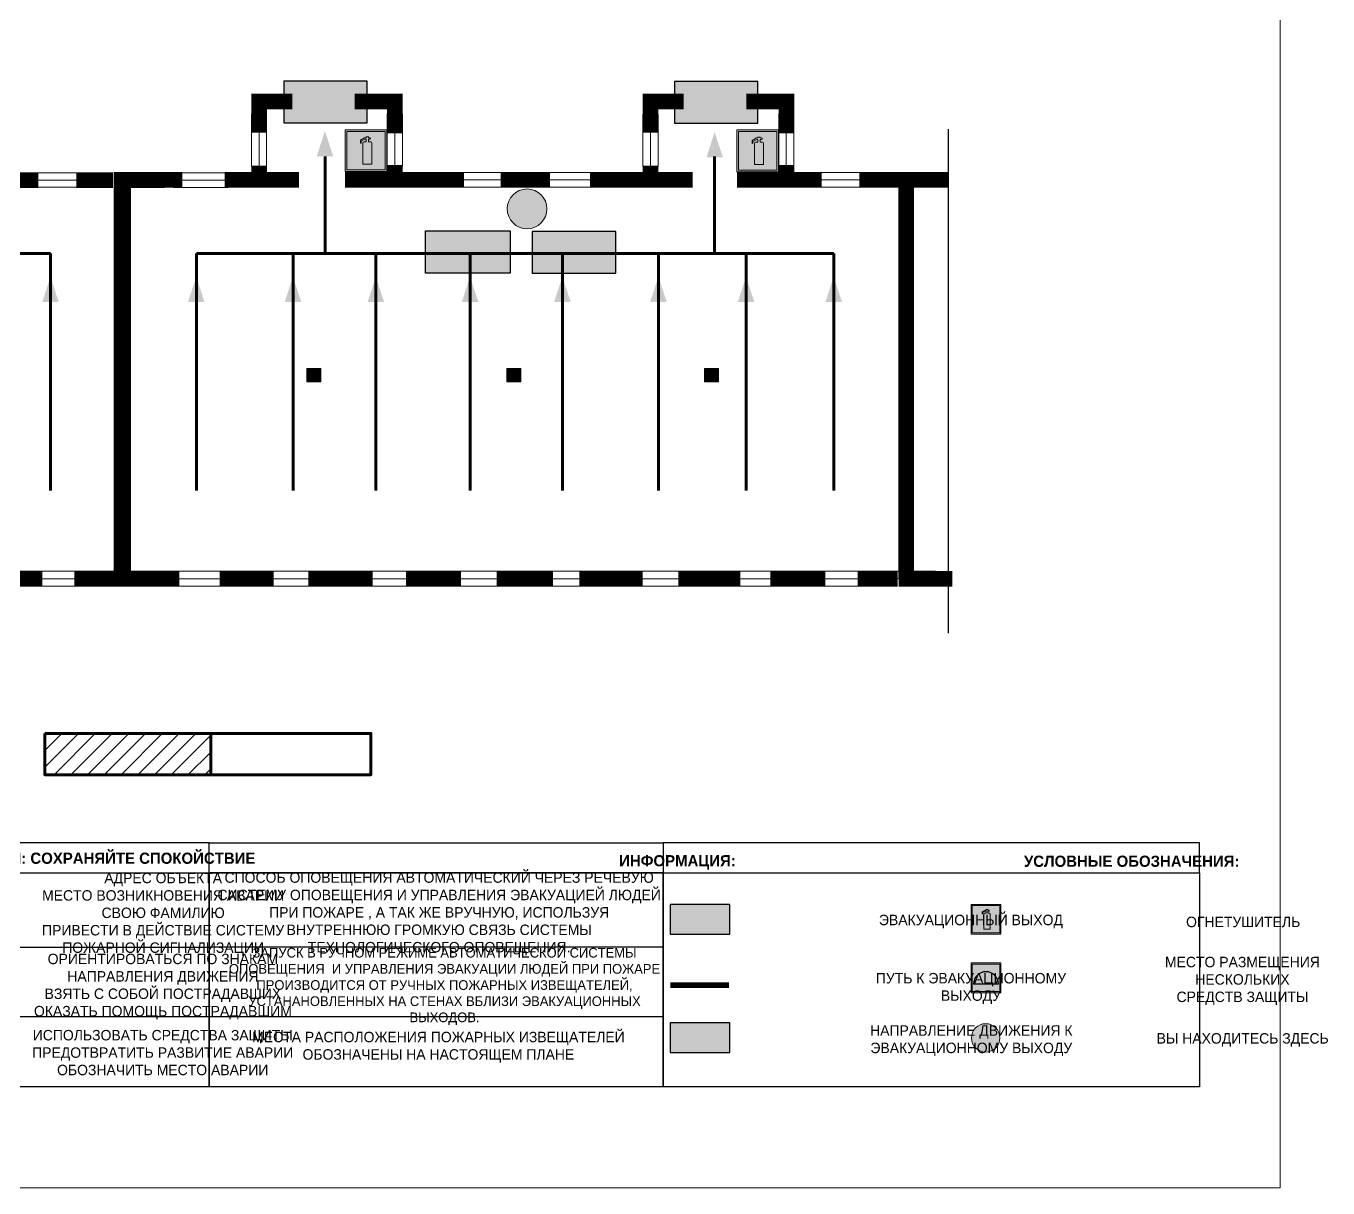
# Model space of a CAD drawing. Header units: millimetres. Extents: x 13114 to 67229, y 22859 to 38520.
# Drawn here: x 17981.8 to 18330.9, y 34764.3 to 35075.9 of the extents above; entities that cross this region are included whole.
import ezdxf

# ---------------------------------------------------------------- set-up
doc = ezdxf.new("R2010")
doc.units = ezdxf.units.MM
doc.layers.add('План_Штампы', color=7, linetype='Continuous')
doc.styles.add('обычный', font='arial.ttf')

# ---------------------------------------------------------------- blocks, each defined once
blk = doc.blocks.new('A$C1E1F2D43')
at = {"true_color": 0xffffff}
blk.add_hatch(color=7, dxfattribs=at).paths.add_polyline_path([(8, 0), (0, 0), (0, -8), (8, -8)])
h = blk.add_hatch(color=242)
h.paths.add_polyline_path([(0.32, -0.32), (0.32, -7.68), (7.68, -7.68), (7.68, -0.32)])
h.paths.add_polyline_path([(7.35, -5.71), (0.65, -5.71, -1)], flags=16)
at = {"color": 242, "lineweight": 5}
for p, q in [((0, 0), (8, 0)), ((0, -8), (0, 0)), ((0, 0), (8, 0)), ((8, -8), (8, 0)), ((0, -8), (8, -8))]:
    blk.add_line(p, q, dxfattribs=at)
at = {"color": 242}
blk.add_line((7.35, -5.71), (0.65, -5.71), dxfattribs=at)
at = {"color": 242, "lineweight": 5}
blk.add_lwpolyline([(0.32, -0.32), (7.68, -0.32), (7.68, -7.68), (0.32, -7.68)], close=True, dxfattribs=at)
at = {"color": 242}
blk.add_arc((4, -5.71), 3.35, 0, 180, dxfattribs=at)
blk = doc.blocks.new('A$C32E8229D')
at = {"true_color": 0xffffff}
blk.add_hatch(color=7, dxfattribs=at).paths.add_polyline_path([(0, 0), (0, -8), (16, -8), (16, 0)])
h = blk.add_hatch(color=126)
h.paths.add_polyline_path([(0.2, -0.2), (15.8, -0.2), (15.8, -7.8), (0.2, -7.8)])
h.paths.add_polyline_path([(13.49, -2.05), (12.08, -2.05), (11.37, -2.63, 0.162397), (11.29, -2.84), (11.29, -3.63), (10.35, -3.63), (10.35, -4.05), (11.68, -4.05), (11.68, -3.48), (12.26, -4.28), (11.29, -5.1), (11.29, -6.78), (11.85, -6.78), (11.85, -5.44), (12.8, -4.64), (12.8, -5.94), (14.46, -5.94), (14.46, -5.39), (13.45, -5.39), (13.45, -3.97), (12.46, -2.59), (13.15, -2.59), (13.69, -3.34), (14.18, -3)], flags=16)
h.paths.add_polyline_path([(10.74, -1.82, 1), (11.8, -1.82, 1)], flags=16)
h.paths.add_polyline_path([(9.39, -3.59), (5.99, -3.59), (6.56, -3.03), (5.91, -3.03), (5.1, -3.83), (5.91, -4.64), (6.56, -4.64), (5.99, -4.09), (9.39, -4.09)], flags=16)
h.paths.add_polyline_path([(4.29, -1.08), (1.72, -1.08), (1.72, -6.6), (4.29, -6.6)], flags=16)
at = {"color": 126}
blk.add_lwpolyline([(16, -8), (0, -8), (0, 0), (16, 0)], close=True, dxfattribs=at)
blk = doc.blocks.new('A$C7B8C2D5B')
at = {"lineweight": 0}
h = blk.add_hatch(color=5, dxfattribs=at)
h.dxf.hatch_style = 1
h.paths.add_polyline_path([(1.4, -3.02, 1), (-2.11, -3.02, 1)])
at = {"color": 5, "lineweight": 0}
blk.add_circle((-0.36, -3.02), 1.75, dxfattribs=at)
blk = doc.blocks.new('A$C7B4425F7')
at = {"true_color": 0xffffff}
blk.add_hatch(color=7, dxfattribs=at).paths.add_polyline_path([(0, 0), (-16, 0), (-16, -8), (0, -8)])
h = blk.add_hatch(color=126)
h.paths.add_polyline_path([(-0.2, -0.2), (-15.8, -0.2), (-15.8, -7.8), (-0.2, -7.8)])
h.paths.add_polyline_path([(-11.76, -2.03), (-11.76, -3.66), (-11.17, -3.66, -0.568275), (-11.17, -6.18), (-12.58, -6.18), (-12.58, -2.03)], flags=16)
h.paths.add_polyline_path([(-13.33, -4.12, -0.495768), (-13.59, -6.18), (-15.03, -6.18), (-15.03, -2.03), (-13.59, -2.03, -0.487973)], flags=16)
h.paths.add_polyline_path([(-10.25, -2.03), (-9.48, -2.03), (-9.48, -6.18), (-10.25, -6.18)], flags=16)
h.paths.add_polyline_path([(-13.84, -3.69), (-14.24, -3.69), (-14.24, -3.03), (-13.9, -3.03, -0.692621)], flags=0)
h.paths.add_polyline_path([(-9.15, -2.03), (-8.4, -2.03), (-8.04, -3.07), (-7.68, -2.03), (-6.93, -2.03), (-7.64, -4.1), (-6.93, -6.18), (-7.68, -6.18), (-8.04, -5.14), (-8.4, -6.18), (-9.15, -6.18), (-8.44, -4.1)], flags=16)
h.paths.add_polyline_path([(-11.76, -4.46), (-11.42, -4.46, -0.692621), (-11.36, -5.12), (-11.76, -5.12)], flags=0)
h.paths.add_polyline_path([(-13.9, -5.2), (-14.24, -5.2), (-14.24, -4.55), (-13.84, -4.55, -0.708038)], flags=0)
edge = h.paths.add_edge_path(flags=16)
edge.add_ellipse((-5.51, -4.08), major_axis=(0, 2.05), ratio=0.586184, start_angle=0, end_angle=360)
edge = h.paths.add_edge_path(flags=0)
edge.add_ellipse((-5.51, -4.08), major_axis=(0, 1.14), ratio=0.454828, start_angle=0, end_angle=360)
h.paths.add_polyline_path([(-4.13, -4.96, 0.377264), (-3.48, -4.52, 0.0555), (-3.16, -2.03), (-1.66, -2.03), (-1.66, -4.96), (-0.96, -4.96), (-0.96, -7.01), (-1.75, -7.01), (-1.75, -6.18), (-3.3, -6.18), (-3.3, -7.02), (-4.13, -7.02)], flags=16)
h.paths.add_polyline_path([(-2.73, -2.91), (-2.28, -2.91), (-2.28, -4.96), (-3.05, -4.96, 0.079136)], flags=0)
at = {"color": 126}
blk.add_lwpolyline([(-16, -8), (0, -8), (0, 0), (-16, 0)], close=True, dxfattribs=at)
blk = doc.blocks.new('A$C3AD82952')
at = {"true_color": 0xf5f5ff}
h = blk.add_hatch(color=7, dxfattribs=at)
h.dxf.hatch_style = 1
h.paths.add_polyline_path([(8.21, 8.73, 0.414214), (7.89, 9.05), (7.22, 9.05), (7.22, 9.92), (7.59, 9.92, 1), (7.57, 10.36), (7.22, 10.36), (7.22, 10.6), (6.43, 10.6), (6.43, 10.36), (6.01, 10.36), (4.74, 9.59), (4.74, 8.69), (4.98, 8.73), (4.98, 9.26), (6.12, 9.91), (6.43, 9.91), (6.43, 9.05), (5.76, 9.05, 0.414214), (5.44, 8.73), (5.44, 2.2), (8.21, 2.2)], flags=0)
h.paths.add_polyline_path([(12.8, 12.8), (0, 12.8), (0, 0), (12.8, 0)])
h.paths.add_polyline_path([(0.51, 12.29), (12.29, 12.29), (12.29, 0.51), (0.51, 0.51)], flags=16)
h.paths.add_polyline_path([(4.74, 9.59), (6.01, 10.36), (6.43, 10.36), (6.43, 10.6), (7.22, 10.6), (7.22, 10.36), (7.59, 10.36, -0.94586), (7.59, 9.92), (7.22, 9.92), (7.22, 9.05), (7.89, 9.05, -0.414214), (8.21, 8.73), (8.21, 2.2), (5.44, 2.2), (5.44, 8.73, -0.414214), (5.76, 9.05), (6.43, 9.05), (6.43, 9.91), (6.12, 9.91), (4.98, 9.26), (4.98, 8.73), (4.74, 8.69)], flags=0)
h = blk.add_hatch(color=242)
h.dxf.hatch_style = 1
h.paths.add_polyline_path([(12.29, 12.29), (0.51, 12.29), (0.51, 0.51), (12.29, 0.51)])
h.paths.add_polyline_path([(4.74, 8.69), (4.74, 9.59), (6.01, 10.36), (6.43, 10.36), (6.43, 10.6), (7.22, 10.6), (7.22, 10.36), (7.59, 10.36, -0.94586), (7.59, 9.92), (7.22, 9.92), (7.22, 9.05), (7.89, 9.05, -0.414214), (8.21, 8.73), (8.21, 2.2), (5.44, 2.2), (5.44, 8.73, -0.414214), (5.76, 9.05), (6.43, 9.05), (6.43, 9.91), (6.12, 9.91), (4.98, 9.26), (4.98, 8.73)], flags=16)
h = blk.add_hatch(color=7, dxfattribs=at)
h.dxf.hatch_style = 1
h.paths.add_polyline_path([(8.21, 8.73, 0.414214), (7.89, 9.05), (7.22, 9.05), (7.22, 9.92), (7.59, 9.92, 1), (7.57, 10.36), (7.22, 10.36), (7.22, 10.6), (6.43, 10.6), (6.43, 10.36), (6.01, 10.36), (4.74, 9.59), (4.74, 8.69), (4.98, 8.73), (4.98, 9.26), (6.12, 9.91), (6.43, 9.91), (6.43, 9.05), (5.76, 9.05, 0.414214), (5.44, 8.73), (5.44, 2.2), (8.21, 2.2)])
at = {"color": 242, "lineweight": 5}
for p, q in [((0, 0), (0, 12.8)), ((0, 12.8), (12.8, 12.8)), ((12.8, 0), (12.8, 12.8)), ((6.01, 10.36), (4.74, 9.59)), ((4.74, 9.59), (4.74, 8.69)), ((4.74, 8.69), (4.98, 8.73)), ((4.98, 9.26), (6.12, 9.91)), ((4.98, 8.73), (4.98, 9.26)), ((5.44, 2.2), (5.44, 8.73)), ((5.76, 9.05), (6.43, 9.05)), ((6.01, 10.36), (6.43, 10.36)), ((6.12, 9.91), (6.43, 9.91)), ((7.22, 10.6), (6.43, 10.6)), ((6.43, 10.6), (6.43, 10.36)), ((6.43, 9.91), (6.43, 9.05)), ((7.22, 10.36), (7.22, 10.6)), ((7.59, 10.36), (7.22, 10.36)), ((7.22, 9.05), (7.22, 9.92)), ((7.59, 9.92), (7.22, 9.92)), ((7.89, 9.05), (7.22, 9.05)), ((8.21, 2.2), (8.21, 8.73)), ((0, 0), (12.8, 0)), ((5.44, 2.2), (8.21, 2.2))]:
    blk.add_line(p, q, dxfattribs=at)
blk.add_lwpolyline([(0.51, 12.29), (12.29, 12.29), (12.29, 0.51), (0.51, 0.51)], close=True, dxfattribs=at)
for centre, radius, start, end in [((5.76, 8.73), 0.32, 90, 180), ((7.58, 10.14), 0.223, 273.1875, 86.8125), ((7.89, 8.73), 0.32, 0, 90)]:
    blk.add_arc(centre, radius, start, end, dxfattribs=at)

msp = doc.modelspace()

# ---------------------------------------------------------------- hatches: boundary and pattern name
at = {"lineweight": 0}
h = msp.add_hatch(color=256, dxfattribs=at)
h.dxf.hatch_style = 1
h.paths.add_polyline_path([(18060.85, 34980.51), (18060.85, 34984.02), (18057.1, 34984.02), (18057.1, 34980.51)])
h = msp.add_hatch(color=256, dxfattribs=at)
h.dxf.hatch_style = 1
h.paths.add_polyline_path([(18114.47, 34980.51), (18114.47, 34984.02), (18110.72, 34984.02), (18110.72, 34980.51)])
h = msp.add_hatch(color=256, dxfattribs=at)
h.dxf.hatch_style = 1
h.paths.add_polyline_path([(18167.5, 34980.51), (18167.5, 34984.02), (18163.76, 34984.02), (18163.76, 34980.51)])
h = msp.add_hatch()
h.set_pattern_fill('ANSI31', color=256)
h.set_pattern_definition([(45, (-11292.7227, 23315.5958), (-2.24506403, 2.24506403), [])])
h.paths.add_polyline_path([(18031.32, 34875.1), (18031.32, 34886.17), (17986.85, 34886.17), (17986.85, 34875.1)])

# ---------------------------------------------------------------- linework, layer by layer
at = {"color": 5, "lineweight": 0}
msp.add_lwpolyline([(17718.06, 34764.27), (18318.06, 34764.27), (18318.06, 35159.27), (17718.06, 35159.27)], close=True, dxfattribs=at)
at = {"lineweight": 100, "const_width": 4.2}
for points in [[(18044.28, 35047.34), (18044.28, 35055.67), (18053.2, 35055.67)], [(18069.96, 35055.67), (18080.73, 35055.67), (18080.73, 35047.14)], [(18149.23, 35047.34), (18149.23, 35055.67), (18158.15, 35055.67)], [(18174.91, 35055.67), (18185.68, 35055.67), (18185.68, 35047.14)], [(18044.28, 35034.64), (18044.28, 35038.48)], [(18080.73, 35038.67), (18080.73, 35034.64)], [(18149.23, 35034.64), (18149.23, 35038.48)], [(18185.68, 35038.67), (18185.68, 35034.64)], [(17985.13, 35034.61), (17962.4, 35034.61)], [(18005.1, 35034.61), (17995.26, 35034.61)], [(18023.71, 35034.64), (18005.29, 35034.64)], [(18019.02, 35034.61), (18005.75, 35034.61)], [(18054.99, 35034.64), (18035.09, 35034.64)], [(18099.24, 35034.64), (18067.31, 35034.64)], [(18122.31, 35034.64), (18109.03, 35034.64)], [(18160.55, 35034.64), (18133.05, 35034.64)], [(18195.13, 35034.64), (18172.4, 35034.64)], [(18219.98, 35034.64), (18205.26, 35034.64)], [(18229.02, 35034.64), (18215.75, 35034.64)], [(17971.36, 34927.6), (17986.15, 34927.6)], [(17994.78, 34927.6), (18005.54, 34927.6)], [(18005.26, 34927.64), (18022.94, 34927.64)], [(18005.76, 34927.6), (18020.16, 34927.6)], [(18033.72, 34927.64), (18048.21, 34927.64)], [(18057.46, 34927.64), (18074.71, 34927.64)], [(18083.65, 34927.64), (18098.45, 34927.64)], [(18108, 34927.64), (18123.1, 34927.64)], [(18130.19, 34927.64), (18147.14, 34927.64)], [(18156.7, 34927.64), (18173.34, 34927.64)], [(18181.36, 34927.64), (18196.15, 34927.64)], [(18204.78, 34927.64), (18215.54, 34927.64)], [(18215.76, 34927.64), (18230.16, 34927.64)]]:
    msp.add_lwpolyline(points, dxfattribs=at)
at = {"lineweight": 0}
for points in [[(18042.27, 35038.27), (18042.27, 35052.29)], [(18044.28, 35038.48), (18044.28, 35052.49)], [(18046.32, 35038.2), (18046.32, 35052.21)], [(18078.68, 35038.43), (18078.68, 35052.45)], [(18080.69, 35038.63), (18080.69, 35052.65)], [(18082.73, 35038.35), (18082.73, 35052.37)], [(18147.22, 35038.27), (18147.22, 35052.29)], [(18149.23, 35038.48), (18149.23, 35052.49)], [(18151.27, 35038.2), (18151.27, 35052.21)], [(18183.63, 35038.43), (18183.63, 35052.45)], [(18185.64, 35038.63), (18185.64, 35052.65)], [(18187.68, 35038.35), (18187.68, 35052.37)], [(17983.6, 35036.58), (17998.22, 35036.58)], [(17983.79, 35034.6), (17998.41, 35034.6)], [(18021.57, 35036.55), (18036.19, 35036.55)], [(18021.76, 35034.57), (18036.37, 35034.57)], [(18096.81, 35036.64), (18111.43, 35036.64)], [(18097, 35034.66), (18111.61, 35034.66)], [(18120.95, 35036.66), (18135.57, 35036.66)], [(18121.14, 35034.68), (18135.76, 35034.68)], [(18193.6, 35036.62), (18208.22, 35036.62)], [(18193.79, 35034.64), (18208.41, 35034.64)], [(17983.36, 35032.65), (17997.98, 35032.65)], [(18021.33, 35032.62), (18035.95, 35032.62)], [(18096.57, 35032.71), (18111.19, 35032.71)], [(18120.71, 35032.73), (18135.33, 35032.73)], [(18193.36, 35032.69), (18207.98, 35032.69)], [(17796.76, 34929.67), (18005.67, 34929.67)], [(18006.76, 34929.7), (18215.67, 34929.7)], [(18215.98, 34929.7), (18225.7, 34929.7)], [(17797.28, 34925.65), (18004.75, 34925.65)], [(17797.74, 34927.6), (18005.65, 34927.6)], [(18007.28, 34925.68), (18214.75, 34925.68)], [(18007.74, 34927.64), (18215.65, 34927.64)]]:
    msp.add_lwpolyline(points, dxfattribs=at)
for points in [[(18229.02, 35048.21), (18229.02, 34913.11)], [(17945.6, 34828.83), (17887.19, 34828.83), (18030.95, 34828.83)], [(17945.6, 34810.25), (17887.19, 34810.25), (18030.95, 34810.25)]]:
    msp.add_lwpolyline(points)
at = {"color": 126, "lineweight": 100, "true_color": 0x008754}
for points in [[(18062.02, 35040.94), (18062.02, 35014.93), (18027.48, 35014.93)], [(18166.4, 35014.93), (18166.4, 35040.94)], [(17915.65, 35014.9), (17988.4, 35014.9)], [(17988.4, 34951.34), (17988.4, 35014.9)], [(18027.48, 34951.37), (18027.48, 35014.93)], [(18053.41, 34951.37), (18053.41, 35014.93)], [(18058.68, 35014.93), (18198.4, 35014.93)], [(18075.64, 34951.37), (18075.64, 35014.93)], [(18100.9, 34951.37), (18100.9, 35014.93)], [(18125.65, 34951.37), (18125.65, 35014.93)], [(18151.41, 34951.37), (18151.41, 35014.93)], [(18174.9, 34951.37), (18174.9, 35014.93)], [(18198.4, 34951.37), (18198.4, 35014.93)]]:
    msp.add_lwpolyline(points, dxfattribs=at)
at = {"lineweight": 0, "const_width": 4.2}
for points in [[(18007.39, 34927.64), (18007.39, 35034.64)], [(18007.84, 34927.6), (18007.84, 35034.61)], [(18217.84, 34927.64), (18217.84, 35034.64)]]:
    msp.add_lwpolyline(points, dxfattribs=at)
at = {"lineweight": 0}
for points in [[(18057.1, 34980.51), (18060.85, 34980.51), (18060.85, 34984.02), (18057.1, 34984.02)], [(18110.72, 34980.51), (18114.47, 34980.51), (18114.47, 34984.02), (18110.72, 34984.02)], [(18163.76, 34980.51), (18167.5, 34980.51), (18167.5, 34984.02), (18163.76, 34984.02)]]:
    msp.add_lwpolyline(points, close=True, dxfattribs=at)
at = {"lineweight": 100}
msp.add_lwpolyline([(17986.85, 34886.17), (18074.3, 34886.17), (18074.3, 34875.1), (17986.85, 34875.1)], close=True, dxfattribs=at)
msp.add_lwpolyline([(18031.32, 34875.1), (18031.32, 34886.17)], dxfattribs=at)
for points in [[(17887.19, 34848.82), (18030.95, 34848.82), (18030.95, 34856.87), (17887.19, 34856.87)], [(18030.95, 34856.87), (18152.67, 34856.87), (18152.67, 34791.42), (18030.95, 34791.42)], [(18030.95, 34856.87), (18152.67, 34856.87), (18152.67, 34848.82), (18030.95, 34848.82)], [(18152.67, 34848.82), (18296.44, 34848.82), (18296.44, 34856.87), (18152.67, 34856.87)], [(17887.19, 34848.82), (18030.95, 34848.82), (18030.95, 34791.42), (17887.19, 34791.42)], [(18030.95, 34848.82), (18152.67, 34848.82), (18152.67, 34828.83), (18030.95, 34828.83)], [(18152.67, 34848.82), (18296.44, 34848.82), (18296.44, 34791.42), (18152.67, 34791.42)], [(18152.67, 34828.83), (18030.95, 34828.83), (18030.95, 34810.25), (18152.67, 34810.25)]]:
    msp.add_lwpolyline(points, close=True)
at = {"color": 126, "lineweight": 80, "true_color": 0x008754, "const_width": 1.5}
msp.add_lwpolyline([(18170.33, 34818.63), (18154.53, 34818.63)], dxfattribs=at)
at = {"layer": 'План_Штампы', "color": 126, "true_color": 0x008754}
for points in [[(18064.17, 35040.95), (18059.75, 35040.96), (18061.94, 35047.74)], [(18168.67, 35040.66), (18164.25, 35040.67), (18166.44, 35047.46)], [(17990.59, 35001.86), (17986.17, 35001.87), (17988.36, 35008.65)], [(18029.67, 35001.9), (18025.25, 35001.91), (18027.44, 35008.69)], [(18055.6, 35001.9), (18051.18, 35001.91), (18053.37, 35008.69)], [(18077.83, 35001.9), (18073.41, 35001.91), (18075.6, 35008.69)], [(18103.09, 35001.9), (18098.67, 35001.91), (18100.86, 35008.69)], [(18127.84, 35001.9), (18123.42, 35001.91), (18125.61, 35008.69)], [(18153.6, 35001.9), (18149.18, 35001.91), (18151.37, 35008.69)], [(18177.09, 35001.9), (18172.67, 35001.91), (18174.87, 35008.69)], [(18200.59, 35001.9), (18196.17, 35001.91), (18198.36, 35008.69)]]:
    msp.add_solid(points, dxfattribs=at)

# ---------------------------------------------------------------- block references
for name, p, xscale, yscale, zscale in [('A$C3AD82952', (18067.34, 35036.9), 0.875, 0.875, 0.875), ('A$C3AD82952', (18172.37, 35036.83), 0.875, 0.875, 0.875), ('A$C7B8C2D5B', (18117.25, 35036.08), 3.048387094587087, 3.048387094587087, 3.048387094587087), ('A$C3AD82952', (18235.19, 34832.34), 0.625, 0.625, 0.625), ('A$C7B8C2D5B', (18239.9, 34811.09), 2.177419353276491, 2.177419353276491, 2.177419353276491)]:
    msp.add_blockref(name, p, dxfattribs=dict(xscale=xscale, yscale=yscale, zscale=zscale))
at = {"color": 1}
msp.add_blockref('A$C1E1F2D43', (18235.19, 34824.63), dxfattribs=at)
at = {"layer": 'План_Штампы', "xscale": 1.4, "yscale": 1.4, "zscale": 1.4}
for p in [(18073.3, 35061.14), (18178.04, 35061.07)]:
    msp.add_blockref('A$C7B4425F7', p, dxfattribs=at)
at = {"layer": 'План_Штампы', "color": 126, "true_color": 0x008754, "xscale": 1.4175152427744, "yscale": 1.4175152427744, "zscale": 1.4175152427744, "rotation": 359.9978653237145}
msp.add_blockref('A$C32E8229D', (18088.91, 35020.96), dxfattribs=at)
at = {"layer": 'План_Штампы', "color": 126, "true_color": 0x008754, "xscale": -1.4, "yscale": 1.4, "zscale": 1.4}
msp.add_blockref('A$C32E8229D', (18139.92, 35020.82), dxfattribs=at)
at = {"layer": 'План_Штампы'}
msp.add_blockref('A$C7B4425F7', (18170.53, 34840.34), dxfattribs=at)
at = {"layer": 'План_Штампы', "color": 126, "true_color": 0x008754, "xscale": -1}
msp.add_blockref('A$C32E8229D', (18170.53, 34808.58), dxfattribs=at)

# ---------------------------------------------------------------- texts
at = {"lineweight": 0, "attachment_point": 5, "style": 'обычный'}
for s, insert, char_height, width in [('{\\fProxima Nova Rg|b1|i0|c204|p2;ДЕЙСТВИЯ ПРИ АВАРИИ: СОХРАНЯЙТЕ СПОКОЙСТВИЕ\\H1.6644x; }', (17986.8, 34852.27), 3, 175.1736), ('{\\fProxima Nova Rg|b1|i0|c204|p2;ИНФОРМАЦИЯ:\\H1.1997x; }', (18156.47, 34851.6), 3, 175.1736), ('{\\fProxima Nova Rg|b1|i0|c204|p2;УСЛОВНЫЕ ОБОЗНАЧЕНИЯ:\\H1.1997x; }', (18278.26, 34851.88), 3, 175.1736), ('\\pi-8.4,l8.4,t8.4;{\\fProxima Nova Rg|b0|i0|c204|p2;АДРЕС ОБЪЕКТА\\PМЕСТО ВОЗНИКНОВЕНИЯ АВАРИИ\\PСВОЮ ФАМИЛИЮ\\PПРИВЕСТИ В ДЕЙСТВИЕ СИСТЕМУ \\PПОЖАРНОЙ СИГНАЛИЗАЦИИ}', (18018.58, 34837.66), 2.8, 126.6484), ('{\\fProxima Nova Rg|b0|i0|c204|p2;СПОСОБ ОПОВЕЩЕНИЯ АВТОМАТИЧЕСКИЙ ЧЕРЕЗ РЕЧЕВУЮ СИСТЕМУ ОПОВЕЩЕНИЯ И УПРАВЛЕНИЯ ЭВАКУАЦИЕЙ ЛЮДЕЙ ПРИ ПОЖАРЕ , А ТАК ЖЕ ВРУЧНУЮ, ИСПОЛЬЗУЯ ВНУТРЕННЮЮ ГРОМКУЮ СВЯЗЬ СИСТЕМЫ ТЕХНОЛОГИЧЕСКОГО ОПОВЕЩЕНИЯ.}', (18092.58, 34837.78), 2.8, 118.5618), ('\\pi-8.4,l8.4,t8.4;{\\fProxima Nova Rg|b0|i0|c204|p2;ЭВАКУАЦИОННЫЙ ВЫХОД\\H1.6404x; }', (18235.16, 34835.74), 2.8, 126.6484), ('\\pi-8.4,l8.4,t8.4;{\\fProxima Nova Rg|b0|i0|c204|p2;ОГНЕТУШИТЕЛЬ\\H1.1997x; }', (18308.16, 34835.6), 2.8, 126.6484), ('{\\fProxima Nova Rg|b0|i0|c204|p2;\\P\\pt7.8;ЗАПУСК В РУЧНОМ РЕЖИМЕ АВТОМАТИЧЕСКОЙ СИСТЕМЫ ОПОВЕЩЕНИЯ  И УПРАВЛЕНИЯ ЭВАКУАЦИИ ЛЮДЕЙ ПРИ ПОЖАРЕ ПРОИЗВОДИТСЯ ОТ РУЧНЫХ ПОЖАРНЫХ ИЗВЕЩАТЕЛЕЙ, УСТАНАНОВЛЕННЫХ НА СТЕНАХ ВБЛИЗИ ЭВАКУАЦИОННЫХ ВЫХОДОВ. }', (18094.02, 34820.49), 2.6, 121.7868), ('\\pi-8.4,l8.4,t8.4;{\\fProxima Nova Rg|b0|i0|c204|p2;ОРИЕНТИРОВАТЬСЯ ПО ЗНАКАМ \\PНАПРАВЛЕНИЯ ДВИЖЕНИЯ\\PВЗЯТЬ С СОБОЙ ПОСТРАДАВШИХ\\PОКАЗАТЬ ПОМОЩЬ ПОСТРАДАВШИМ}', (18018.51, 34818.29), 2.8, 126.6484), ('\\pi-8.4,l8.4,t8.4;{\\fProxima Nova Rg|b0|i0|c204|p2;МЕСТО РАЗМЕЩЕНИЯ \\PНЕСКОЛЬКИХ \\PСРЕДСТВ ЗАЩИТЫ}', (18307.96, 34819.79), 2.8, 126.6484), ('\\pi-8.4,l8.4,t8.4;{\\fProxima Nova Rg|b0|i0|c204|p2;ПУТЬ К ЭВАКУАЦИОННОМУ \\PВЫХОДУ }', (18235.17, 34817.79), 2.8, 126.6484), ('\\pi-8.4,l8.4,t8.4;{\\fProxima Nova Rg|b0|i0|c204|p2;ИСПОЛЬЗОВАТЬ СРЕДСТВА ЗАЩИТЫ \\PПРЕДОТВРАТИТЬ РАЗВИТИЕ АВАРИИ\\PОБОЗНАЧИТЬ МЕСТО АВАРИИ}', (18018.46, 34800.56), 2.8, 126.6484), ('\\pt8.4;{\\fProxima Nova Rg|b0|i0|c204|p2;\\PМЕСТА РАСПОЛОЖЕНИЯ ПОЖАРНЫХ ИЗВЕЩАТЕЛЕЙ ОБОЗНАЧЕНЫ НА НАСТОЯЩЕМ ПЛАНЕ}', (18092.38, 34804.35), 2.8, 118.5618), ('\\pi-8.4,l8.4,t8.4;{\\fProxima Nova Rg|b0|i0|c204|p2;НАПРАВЛЕНИЕ ДВИЖЕНИЯ К \\PЭВАКУАЦИОННОМУ ВЫХОДУ}', (18235.26, 34803.76), 2.8, 126.6484), ('\\pi-8.4,l8.4,t8.4;{\\fProxima Nova Rg|b0|i0|c204|p2;ВЫ НАХОДИТЕСЬ ЗДЕСЬ\\H1.1997x; }', (18308.02, 34803.99), 2.8, 126.6484)]:
    msp.add_mtext(s, dxfattribs=dict(at, insert=insert, char_height=char_height, width=width))

doc.saveas('drawing.dxf')
